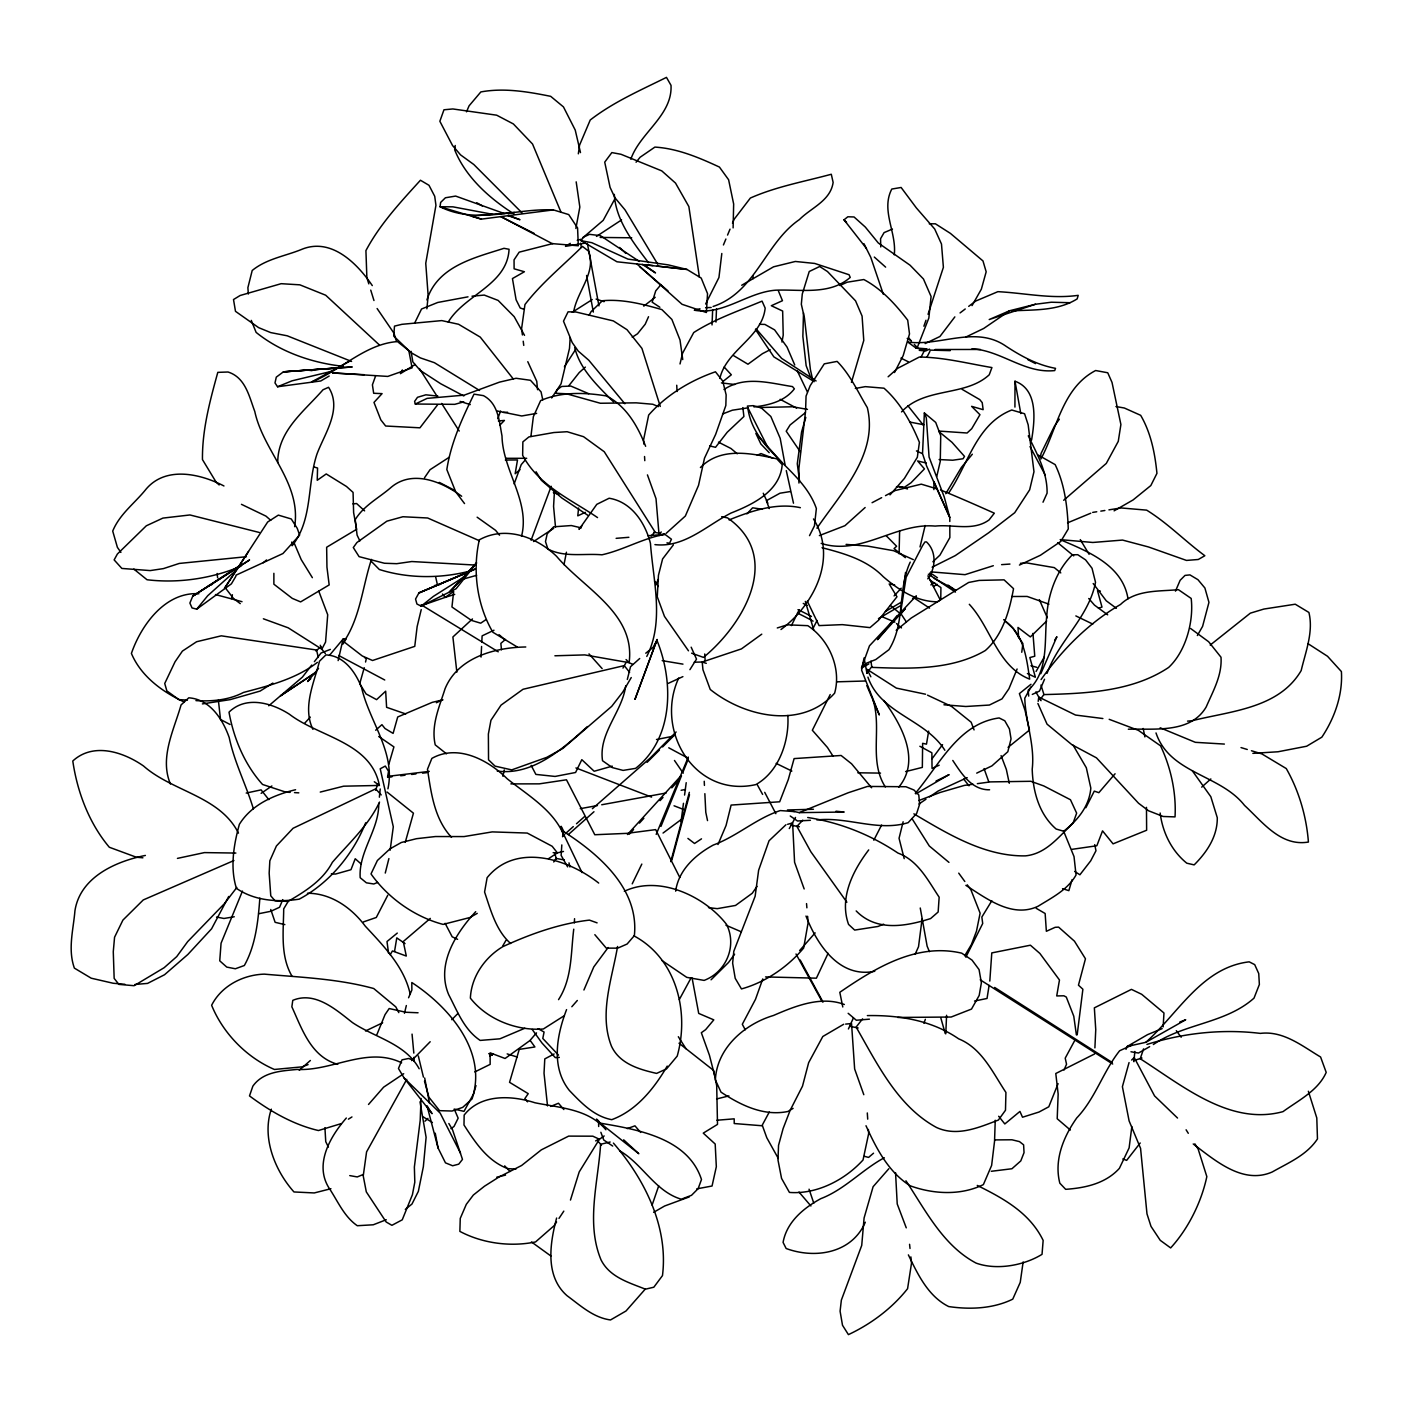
<?xml version="1.0" encoding="UTF-8"?>
<svg xmlns="http://www.w3.org/2000/svg" width="1412" height="1412" viewBox="0 0 1412 1412"><rect width="100%" height="100%" fill="white"/><g stroke="black" fill="none" stroke-linecap="round" stroke-linejoin="round"><path stroke-width="1.5" d="M273.875 573.307L273.875 584.197L292.284 598.388L300.615 601.9L329.172 584.921L326.949 567.165L326.649 547.238L356.618 529.306L353.618 512.609L353.071 492.4L346.469 486.469L326.225 473.955L317.241 480.274L317.559 468.025L313.693 466.913M1014.928 407.097L1014.999 381.222C1038.314 389.641 1034.837 420.352 1031.572 440.085M1146.473 807.364L1146.632 830.238L1113.062 843.846L1102.543 830.874L1096.842 845.753L1071.902 849.353M933.879 489.629L933.95 481.651L949.782 517.463L949.799 521.487M940.78 598.335L940.922 587.568L930.226 580.279M899.091 553.822L899.62 530.983M733.11 227.897L733.658 204.016L728.61 179.748L719.432 167.075C699.046 157.614 677.583 148.472 654.903 147.095L640.095 157.261L636.071 162.239M866.968 673.312L864.073 657.957L861.602 670.153L879.323 714.966L866.844 685.632M803.499 312.846L802.863 336.444L806.146 365.637L810.629 377.375M995.248 1120.263L994.542 1141.302L991.63 1165.429L983.387 1184.597C960.795 1195.717 933.456 1194.217 910.211 1185.815C888.483 1172.119 876.322 1148.45 865.997 1125.735M421.023 1098.465L420.211 1120.316L414.369 1167.053L414.81 1182.144L412.428 1194.676L402.243 1219.827L391.901 1225.316L386.182 1222.015L366.308 1191.887L363.237 1175.931L366.573 1151.892L406.762 1079.35M712.036 324.936L712.654 309.705M715.972 322.077L716.502 309.034M1094.9 1047.88L1095.747 1029.666L1094.353 1007.85L1131.436 989.371L1141.69 994.295L1163.965 1012.986L1163.153 1026.912M481.051 657.074L481.58 646.467M481.792 642.231L482.11 635.859L493.988 630.211M574.349 922.918L574.56 918.683M554.422 491.711L553.575 506.396L555.516 527.153M570.183 337.556L569.495 348.411L561.076 383.764L551.686 397.955M561.817 844.923L561.129 855.39L567.624 866.862M924.366 412.939L922.53 453.623L926.607 465.978L949.782 517.463L944.204 496.918L929.078 457.064L926.325 417.864L924.366 412.939L935.715 422.435L940.727 435.726L940.268 461.353L936.809 476.303M1077.179 1034.855L1082.88 989.23L1078.468 985.17L1085.457 958.783L1074.461 941.186L1058.594 927.119L1055.152 927.313L1046.363 931.285L1045.145 913.511L1036.179 908.287M387.929 788.849C395.731 752.367 369.326 721.603 361.578 687.538C355.542 672.13 344.016 655.521 325.89 654.921L319.483 661.222C313.993 683.073 302.274 707.359 312.935 729.333M1133.889 1061.718L1134.824 1051.463M922.071 919.036L918.524 946.711L915.117 954.318M426.865 308.804L428.171 295.867L425.753 263.285L435.937 205.305L434.719 196.286L428.983 185.29L420.441 180.242C400.567 202.11 379.952 224.19 365.92 250.612L366.873 277.617L368.797 283.865M378.734 803.357C379.246 829.709 358.454 851.401 360.184 877.717L366.396 882.818L373.792 883.983L377.586 882.465M379.369 797.198L380.216 788.973M578.602 508.02L577.773 515.857L585.362 512.309M573.749 929.184C570.73 953.224 572.301 978.357 558.552 999.643M721.814 253.489L718.937 277.529L705.629 304.004M530.912 436.467L533.365 416.646L540.637 400.602C561.093 391.671 584.603 392.395 606.26 395.925C626.222 405.791 637.8 426.265 645.637 446.298M916.229 595.846L869.474 645.813L861.444 668.088L866.58 663.146L875.775 659.545L888.942 649.697C905.586 623.186 897.361 589.51 910.228 562.117M904.086 584.074L905.533 572.442M1131.859 1126.547L1129.106 1147.921L1119.398 1168.342C1105.561 1183.591 1085.316 1187.933 1065.672 1189.328L1059.83 1183.185C1053.864 1159.976 1063.501 1136.731 1076.756 1117.933C1095.377 1098.342 1103.019 1071.726 1119.61 1050.775L1132.089 1045.039M455.229 145.489L454.664 149.778C465.43 176.906 489.593 198.51 513.88 213.865M683.479 803.304L681.008 821.819M684.573 795.062L686.214 782.689M1021.758 652.273L1022.906 643.607L1013.269 628.552L1003.703 619.621M900.238 614.961L906.151 577.279L922.46 545.791L924.948 541.943L926.484 541.908C936.756 551.58 935.891 568.083 927.772 578.832M1038.191 701.34L1038.773 697.069L1035.896 691.898M578.338 153.82L579.573 145.118L590.234 120.002C613.443 102.017 640.466 90.28 666.464 77.378L671.018 85.338C672.553 115.413 639.918 132.746 630.829 159.238M1023.135 1261.94L1020.241 1282.378L1012.757 1299.146C993.13 1308.765 970.009 1309.701 948.688 1306.559C928.213 1296.357 917.888 1274.524 908.375 1254.88M388.9 858.567L385.264 873.057M390.153 850.2L393.295 826.797L380.216 768.763L385.317 766.063L388.547 771.323L387.594 776.865M945.775 1033.831L946.587 1015.281M989.106 985.417L987.041 998.461L974.545 1001.037M989.812 981.075L991.789 952.906L1030.407 945.21L1039.885 953.453L1059.477 979.999L1056.723 995.937L1063.889 995.795L1066.289 997.048L1073.773 1016.216L1076.385 1034.872M928.672 731.116L926.484 744.142L922.636 743.33L922.336 767.387L905.604 771.605M521.54 536.278C530.418 501.154 502.601 470.496 502.001 435.92C499.16 421.288 498.418 403.55 483.451 395.642L474.026 394.142C462.342 418.023 450.887 442.909 446.827 469.561L455.705 491.853L464.53 503.572M562.576 836.751L563.6 831.05L561.146 826.302L561.764 830.327L582.026 872.598M781.966 342.057L783.219 335.103L782.654 311.046L771.323 305.716L782.46 300.703L778.453 291.031M575.867 228.479L579.838 207.052L576.184 181.848M277.74 462.554C277.705 430.784 304.18 411.386 322.995 389.783L328.572 387.294C342.534 408.968 324.654 433.466 316.976 454.029C306.881 484.228 313.023 519.528 292.16 545.703L291.737 542.049M1028.695 696.098L1028.183 690.239C1049.328 671.23 1043.945 640.624 1046.822 615.102C1048.357 593.393 1056.829 569.989 1072.396 554.792L1077.744 554.704L1085.581 559.876L1092.041 568.277L1095.518 582.291C1088.864 617.168 1058.806 640.677 1047.033 673.347M1040.291 457.559L1041.121 453.305L1054.393 426.248L1059.371 419.152M563.988 564.641L566.441 552.216M502.919 776.3L504.26 769.928M343.028 644.013L346.293 638.577L343.098 639.054L338.139 660.604M365.549 662.016L366.414 658.204L364.508 657.621M617.573 946.481C611.996 979.134 598.688 1014.01 611.52 1046.327C619.815 1063.889 639.195 1069.413 656.615 1073.402L666.57 1068.849L677.213 1056.088C689.638 1011.98 676.507 958.624 633.97 935.874M556.628 1218.026C549.85 1243.442 544.873 1276.272 567.024 1295.687C580.508 1305.571 593.252 1317.608 610.513 1319.955L626.01 1310.989L645.213 1289.156M680.019 363.961L682.561 353.247L693.733 332.544C715.019 318.9 739.005 310.816 762.056 301.127L765.163 308.098C762.233 337.415 726.421 349.911 719.838 378.451M404.467 1013.286L406.338 1005.538M920.024 546.921L925.16 525.511M421.235 609.596L417.14 626.61L414.757 646.361L372.539 660.498L362.302 655.98L344.157 641.966M903.133 821.784L899.056 838.287L904.209 858.655M625.728 685.826C622.145 712.16 598.353 733.287 602.536 760.733L612.278 767.581L623.08 770.405L635.612 768.357C673.506 738.529 673.948 681.961 656.951 640.377L653.103 647.331L645.761 653.209M627.316 679.454L630.511 666.729L639.707 658.504M231.444 598.617L232.415 594.77M670.788 861.638L689.356 792.326M671.812 860.173L689.497 794.727M675.66 891.166C678.519 870.004 695.41 854.807 713.254 845.064C737.046 836.31 756.144 818.448 780.289 810.559L794.356 811.6M1129.053 1062.565L1122.399 1086.693L1129.106 1120.916L1140.561 1148.344L1146.985 1213.861L1151.009 1226.393L1160.258 1240.336L1170.654 1247.926C1188.18 1228.793 1201.365 1202.336 1206.836 1176.62L1198.17 1149.121L1194.87 1143.844M364.243 667.717L359.725 683.708L366.061 693.927L376.58 699.646L385.67 691.192L386.606 707.306L405.738 713.96M475.985 1085.581L473.585 1093.876L464.001 1111.368L454.223 1109.073L458.159 1118.163L454.011 1126.476L450.975 1128.647M271.333 1109.179C261.591 1137.454 274.881 1170.654 293.978 1191.957L314.258 1192.946L330.92 1188.71M388.812 764.298L393.913 746.895L378.716 736.499M405.244 842.364L413.434 813.188L387.047 792.026M805.793 417.44L801.592 431.895L797.286 463.754L799.492 480.874M1072.079 879.676L1068.849 890.654L1062.548 888.677M371.462 559.399C362.284 587.304 360.166 618.668 342.887 643.131M375.698 790.296L377.586 784.207M570.466 1200.059L579.202 1171.925L599.412 1139.255L604.177 1135.954M394.548 951.423L396.772 937.886L405.05 943.604M652.115 1205.054L658.698 1185.903M851.436 382.352L863.773 340.433L862.079 316.076L855.548 300.844L827.467 271.528L819.666 266.497L809.235 271.51L802.281 294.031L801.328 304.268L804.434 317.876L810.4 369.591L812.677 379.704M1040.891 459.006C1057.235 428.524 1062.248 387.912 1095.624 370.526L1107.749 372.768L1112.021 382.423L1120.899 424.518L1118.269 441.356L1106.284 463.436L1063.677 500.272M853.43 1017.911L848.418 1028.96M566.565 1009.615C556.716 1035.19 550.804 1067.331 569.354 1090.452C581.391 1102.966 593.94 1116.31 611.749 1119.681C636.688 1110.414 654.162 1088.423 667.223 1066.095M1143.579 1048.887L1140.225 1058.753C1182.215 1085.475 1229.993 1126.07 1282.996 1111.632C1298.511 1100.336 1318.208 1090.611 1326.203 1072.379L1320.591 1057.006C1302.041 1045.957 1283.332 1030.566 1260.351 1033.39C1222.192 1028.766 1183.556 1033.019 1146.932 1044.421M923.889 326.207L925.972 320.259M928.055 314.311L943.392 267.327L941.486 244.029L934.709 229.026L916.37 207.935L901.121 187.478L891.784 189.049C880.647 210.582 896.832 232.309 894.273 254.848M678.748 677.972C654.25 730.657 695.004 798.292 755.844 784.595C779.124 771.587 789.432 740.912 787.825 715.443M762.762 978.922L755.508 999.308L742.306 1024.282L745.254 1029.789M923.925 1023.294L925.354 1019.305M375.504 376.21L372.415 384.841L373.668 393.277L382.07 393.63L373.986 402.42L380.834 419.893L385.652 426.018L419.946 427.818L437.561 404.856M573.678 311.823C577.014 291.437 596.782 272.269 588.522 251.142L582.432 246.376C563.106 265.562 541.714 282.753 524.964 304.533L521.593 328.696L522.405 334.962M514.127 483.928L521.24 464.619L525.405 459.835M497.73 418.729L500.607 411.033M376.951 1034.466L385.035 1014.628L389.183 1008.539L405.862 1012.263L418.058 1012.775M242.458 891.078L221.066 943.216L219.742 960.831L226.767 967.096L235.363 968.773L244.329 965.508C255.731 945.263 258.184 920.695 259.843 898.138M531.088 540.231L551.192 486.293M688.297 757.079L656.192 834.386M660.94 826.426L681.502 775.77M683.143 771.711L688.068 759.55M723.421 244.964L725.892 239.034M727.551 235.08L730.022 229.15M732.493 223.22L734.152 219.266L750.372 198.033C776.318 186.543 804.222 181.619 831.297 174.258L833.133 182.448C830.433 200.945 811.159 207.688 799.421 219.566C765.004 243.129 755.526 292.531 713.095 306.475M426.918 299.944C437.685 266.109 474.344 257.866 503.978 248.318L509.061 249.271C507.314 284.942 464.583 294.72 448.239 322.06M282.788 899.62L279.558 907.263L270.857 911.287L258.625 913.74M717.984 844.517L726.068 825.455L731.116 805.069L779.671 801.787L788.284 779.6L794.109 758.597L841.111 755.473L851.595 763.821L871.628 787.772M1044.527 679.243L1039.514 691.05L1032.296 694.422M408.562 997.772L411.863 990.024L411.81 982.523C449.104 1006.915 487.934 1051.622 472.014 1098.96L462.695 1107.379L452.017 1111.032L439.573 1110.662L428.877 1097.159L424.5 1081.115M583.915 990.006L593.781 966.92L608.148 947.523M1175.472 591.151L1180.114 580.332L1185.021 575.408L1189.945 574.896L1197.958 579.697L1204.895 587.992L1208.954 602.359L1202.6 626.363L1197.358 635.524M466.507 111.83L469.084 105.829L480.839 91.939C503.996 87.65 527.859 91.727 550.68 96.334L563.459 106.906L575.231 130.063L580.491 152.602M1017.099 669.006L1008.909 688.774L1002.008 698.869L989.388 705.047L965.79 706.494L943.957 704.782M1040.785 673.718L1056.9 636.706L1054.623 640.36M1058.082 1083.657L1048.798 1106.779L1039.003 1112.038L1022.517 1117.227L1019.941 1111.438L1004.814 1123.952L998.672 1116.257M1064.013 1070.049L1066.537 1064.224L1065.213 1058.153L1074.797 1040.397M1125.982 1049.363L1127.235 1046.451L1147.515 1034.661L1162.147 1028.624M648.532 316.712L645.213 324.213L637.518 333.779L632.241 337.221M1043.009 502.213L1047.086 493.159C1047.457 472.349 1037.061 454.011 1028.289 435.831M965.843 957.212L982.699 923.501L981.852 917.059L991.824 900.732M646.784 656.439C664.558 621.368 653.138 580.632 650.455 543.391C645.284 522.881 631.446 501.772 609.137 498.242L596.782 504.349L579.044 529.376M828.103 953.312L816.401 978.181L765.569 976.927M365.673 822.772C353 854.489 329.49 882.941 299.238 899.144C277.988 902.48 254.548 900.856 236.422 888.342C229.927 867.568 233.686 844.905 239.369 824.326C251.495 804.663 273.893 794.921 295.567 789.732M632.223 883.841L641.825 864.073M830.221 694.51L812.341 730.251L827.432 747.442L833.115 756.303M414.563 323.277L421.535 309.016L437.738 302.468L468.007 296.838M679.313 999.555L691.033 977.951M791.391 625.622L799.174 609.878M962.137 389.359L979.769 399.614L982.222 402.632L983.14 409.674L971.615 406.338L979.946 414.704L971.721 428.701L967.096 433.007L939.051 431.084M881.582 825.067L873.816 840.211M1085.846 807.735L1094.282 791.126L1098.854 792.679L1115.074 773.776M809.517 535.642L814.442 525.864L816.365 508.549C802.634 468.678 753.478 451.416 747.795 407.644L747.407 406.074L753.214 405.65L761.28 407.891L770.846 416.505L780.183 438.302L785.019 464.513M1036.073 671.459L1044.386 656.809M813.224 628.005L817.071 620.468M894.484 372.539L903.186 355.612L909.504 333.92L907.704 320.171C895.561 304.374 881.617 288.983 863.826 279.541L847.182 282.206L839.84 285.542M921.065 357.095L925.089 349.293M926.89 357.236L929.908 351.394M402.332 369.944L400.408 373.668L415.181 364.49M387.77 895.243L376.298 917.465L363.431 921.912M795.485 817.424L789.273 828.562M655.645 584.568L658.451 579.22M228.709 896.479L211.588 928.796L187.849 954.477L164.533 974.739L147.554 983.405L134.987 984.464M769.293 1112.021L762.233 1125.17L766.804 1137.772L778.347 1158.546M379.546 802.069C368.514 825.49 349.029 843.052 332.349 862.344C322.854 880.47 305.133 891.431 288.013 901.438L275.005 900.785L270.769 895.843L269.162 873.163L269.833 860.826L276.399 846L293.096 828.262L375.627 788.884L381.205 794.921M614.573 199.427L603.206 220.343L582.609 237.94M948.723 492.912C968.438 464.001 976.151 424.006 1011.751 410.01L1024.582 413.751L1028.183 424.871L1033.972 471.732L1029.648 489.823L1014.716 512.715L988.665 532.783L955.236 555.64L932.132 567.2M622.974 668.088L626.081 662.457M1031.025 686.885L1024.777 698.216C1025.5 722.097 1035.049 745.042 1032.207 769.222C1032.896 791.197 1038.932 814.142 1056.141 829.038L1063.677 831.227C1077.515 820.46 1089.358 806.287 1090.823 788.09L1086.322 767.757L1073.085 745.148M589.051 315.317L591.098 311.646L602.394 300.738C622.533 298.885 642.636 304.092 661.857 309.581L671.883 319.447L680.019 340.01L682.737 359.566M972.038 305.61L981.358 289.16L986.176 271.81L982.981 260.938L950.417 233.386L935.397 223.802L929.272 223.82M502.743 945.952L505.955 940.392M248.512 551.545L224.473 588.38L267.662 522.016L278.34 515.115L291.26 518.963L297.244 528.353L299.644 535.095L282.947 553.539L235.963 575.196M631.252 677.548L622.78 692.057L611.696 706.371L562.77 748.501L546.779 757.344L511.726 769.893L495.065 766.134L488.534 759.815L488.375 734.028L490.952 720.261L501.048 705.117L523.04 689.268L624.245 665.617L629.628 672.359M235.875 576.272L231.409 583.827L196.727 609.154L192.05 607.954L189.879 603.065L192.756 596.164L249.483 560.017L192.756 596.164L239.934 565.418M945.74 493.723L961.378 467.443L972.338 454.205M964.678 955.818L971.421 944.522L976.486 931.179L980.122 913.176L970.927 889.842L967.255 884.83M288.63 900.662L283.706 908.851C283.494 931.443 280.088 955.942 292.072 976.327M664.417 533.842L659.104 535.43L661.222 531.936M390.153 954.706L392.448 950.964L406.303 956.048L403.267 941.539L430.307 918.4M689.921 669.659L696.522 659.122L691.174 647.19M553.733 861.973L556.046 858.39L564.359 859.996M564.394 366.838L575.408 349.788M865.309 1222.21C851.877 1253.379 815.13 1259.186 786.149 1248.508L783.078 1242.401C786.696 1222.033 803.499 1208.09 820.76 1198.682C844.729 1189.486 862.026 1169.771 884.3 1157.752M636.759 263.815L682.067 304.304L706.388 312.511L707.536 293.643L701.217 278.093L686.956 269.445L616.973 261.785L581.073 240.658L583.368 237.198L589.545 234.339L600.4 235.663L639.354 261.449M556.575 1222.015L554.157 1225.651L535.536 1241.942C510.35 1247.114 482.375 1243.337 459.871 1231.388L460.259 1218.397L466.313 1204.33L473.355 1195.029L484.475 1186.221L499.001 1177.008L521.628 1165.482L541.343 1149.845L568.648 1136.113L592.828 1136.183L599.412 1139.255L595.599 1140.896M558.993 1218.397L563.812 1211.125M868.715 849.9C852.866 870.692 839.063 897.961 848.559 924.401L854.666 930.084L877.999 926.466L883.63 924.172M424.482 477.803L430.042 469.702L449.316 457.206M587.445 726.527C563.212 748.519 532.642 775.876 497.236 771.058M757.044 886.383L752.225 893.284L735.528 905.445L717.243 908.657L708.489 907.616M898.756 787.19C921.224 760.009 901.244 724.603 883.824 700.44M1040.079 699.717L1043.874 694.545M734.593 954.247L728.539 962.454L711.048 979.804M932.061 758.721L942.563 744.653M866.686 673.365L871.751 666.658M954.847 316.888L939.933 336.497L925.16 343.575M236.863 887.442L224.243 903.839L187.672 941.627L176.729 956.612L164.127 967.714L134.087 985.7L118.89 984.393L114.16 978.392L113.278 951.688L114.566 937.233L122.915 920.094L143.265 899.938L233.915 860.543M673.4 544.856L662.599 558.94L658.451 575.337L657.268 596.817L664.47 616.391L688.474 650.808M1041.068 679.578C1062.283 649.538 1088.617 623.063 1120.528 604.46C1136.007 589.528 1158.581 591.54 1178.402 589.669L1191.181 598.441C1193.881 621.227 1185.921 651.338 1168.642 667.435C1132.477 691.633 1086.252 693.521 1043.962 694.58L1040.962 685.085M346.328 1118.022C330.39 1136.325 314.329 1163.717 328.608 1187.368C337.644 1200.641 343.663 1216.226 357.289 1225.722L373.262 1224.786L386.253 1219.739M311.734 665.07L302.415 677.107L268.757 705.788M314.399 661.646L321.053 653.032L330.355 649.396M862.591 1018.829L856.131 1027.089C877.381 1064.013 897.714 1106.514 936.615 1127.535C957.336 1136.942 978.781 1127.517 998.39 1120.051L1005.485 1110.256L1005.926 1092.447C992.724 1072.661 982.028 1048.339 958.642 1038.826C931.849 1020.346 899.285 1015.034 867.356 1015.599M815.148 932.891L799.598 950.611M569.054 385.458L579.202 372.591L585.362 367.085M476.444 563.282L456.129 588.716L421.147 606.136L416.928 604.018L415.552 599.041L418.94 592.916L475.279 569.036L418.94 592.916L466.207 572.937M816.948 528.194C841.128 492.859 878.582 453.87 867.321 407.627C857.878 391.901 850.148 374.462 837.122 361.401L824.273 363.855L810.188 385.67L806.058 396.101L805.564 411.28L798.927 468.113L798.945 483.045M1140.208 1142.996L1126.635 1160.382L1122.84 1158.934M196.727 609.154L207.74 595.705L237.534 568.965M899.797 615.279L905.374 608.466L877.452 639.671L897.149 615.738M318.53 668.458L307.604 681.519L310.764 678.713M329.455 655.38L343.098 639.054M915.258 793.385C939.386 764.986 958.324 723.421 999.149 717.949L1004.779 720.773L1009.421 728.927L1011.045 738.882L1007.815 751.749L991.912 765.886L976.716 773.123M660.975 284.624L655.733 290.872L652.168 302.168L659.881 307.269M475.703 911.675C455.67 933.367 435.92 964.572 448.698 994.683C457.382 1011.186 464.018 1029.613 480.186 1040.415L499.919 1038.808L524.823 1028.254M536.507 1032.878L529.906 1040.573L505.072 1058.488L490.105 1052.822L490.158 1064.366L474.785 1071.937M368.514 1104.466L383.623 1087.169L403.691 1073.72M888.836 1168.73L873.11 1186.698L864.091 1217.991L861.726 1245.419L841.358 1300.117L840.087 1311.166L842.505 1325.268L848.418 1334.622C870.869 1324.121 891.996 1308.412 907.581 1288.679L911.517 1263.175L910.881 1256.892M890.019 494.871L904.386 478.456L917.341 457.259L919.406 442.362C911.164 422.435 900.362 402.632 884 388.194L865.327 386.641L855.337 388.441M571.825 1006.738L577.314 1000.473M464.195 576.855L476.603 562.823L449.369 592.016L464.195 576.855L433.431 596.358L421.147 606.136M627.457 834.527L680.884 775.947M629.152 834.315L633.564 829.515M639.442 823.108L643.854 818.289M660.039 800.657L662.987 797.462M671.812 787.843L679.154 779.83M894.096 595.899L901.227 588.204M304.851 722.997L310.322 717.12M746.93 513.88L752.614 507.808L762.374 509.255M802.775 820.178L796.897 826.373L810.841 851.754L846.882 902.215M579.202 528.706L582.044 525.741M651.073 536.013L655.027 531.971L604.265 451.752L583.562 436.696L567.13 431.719L553.857 432.531L528.9 436.926L522.864 441.885L522.652 455.352C538.766 485.746 570.519 499.124 597.541 517.586M499.883 425.083L504.437 420.423L498.383 420.97M411.651 1060.624L430.183 1041.738M451.787 1019.711L457.965 1013.41M1210.843 778.947L1201.7 787.137M676.119 731.963L649.838 758.385L592.405 808.688M647.084 762.356L659.457 750.037M662.563 746.948L674.936 734.628M1131.63 1060.041L1134.207 1057.517L1154.557 1095.906L1177.537 1118.039M780.977 629.523C814.336 604.495 837.881 557.811 813.488 518.945M1046.645 621.051L1030.372 636.918L1017.999 627.457L1018.599 637.783M424.977 1121.199L427.942 1118.375M932.891 561.764L939.968 555.092L949.852 537.601L949.817 525.511M785.954 824.749L769.046 840.758L758.632 870.216L755.138 896.267L733.799 951.282L732.634 963.161L735.211 978.322L741.459 988.929C765.269 982.328 787.631 967.132 803.657 948.017L808.141 922.601L807.611 916.264M1210.208 645.072L1250.344 613.161L1263.917 609.049L1295.245 604.212L1308.906 612.455C1313.654 631.782 1305.606 651.744 1301.176 670.576C1278.831 708.647 1230.311 711.066 1191.869 720.791L1187.545 721.126M472.455 618.933L452.899 636.971L456.853 672.13M1127.235 1046.451L1145.82 1042.321C1178.332 1013.392 1201.841 967.396 1249.196 961.837L1254.703 964.625L1258.745 973.574L1259.363 984.499L1254.015 998.125C1225.598 1023.523 1184.28 1023.329 1153.357 1044.527M666.199 533.312L685.35 516.033L698.534 485.357L704.482 458.229L715.672 434.314L725.839 405.491L726.139 394.848L722.75 381.063L715.46 371.797C690.521 380.41 666.358 394.954 648.673 415.04L643.554 439.944L643.801 444.092M865.132 507.526L844.941 525.688L819.366 535.589M888.13 376.792L897.608 368.338L919.336 357.042C944.028 357.289 967.873 363.537 991.93 367.561L989.23 374.798C965.155 396.931 924.878 386.729 901.527 411.916M565.294 833.751L573.29 826.602M576.502 823.743L584.515 816.613M568.348 834.58L593.975 811.741M643.766 306.139L655.186 297.297M375.68 730.233L381.928 724.674L384.982 728.504L393.101 733.393L397.707 716.978L432.248 702.346L442.962 699.822M299.256 1070.261L310.375 1060.483M722.997 381.487L731.328 374.798L724.162 367.032M263.214 562.788L266.533 559.946M505.496 639.389L500.854 643.378L501.489 649.82M873.534 1153.198L868.574 1157.416L864.32 1156.287M519.969 469.737L515.168 473.726L517.498 459.959L505.355 460.047M805.422 412.639L790.085 424.977L786.219 431.19L800.428 451.999M896.196 630.387L911.199 618.05L968.65 582.468L979.169 580.42L1004.073 579.855L1013.534 588.663C1009.492 610.672 1002.802 635.188 985.329 650.526C951.564 670.312 909.84 668.794 871.875 667.382L870.922 661.151M315.847 650.932L320.859 646.872M1008.08 747.372L1029.436 730.075L1025.094 710.607L1019.393 693.61L1030.989 684.273M397.284 933.085L386.994 941.539L388.565 953.224M405.315 1209.396L411.969 1204.048L418.358 1191.357L423.353 1166.683L426.106 1137.313L419.999 1101.801M866.421 248.441L844.005 219.831L847.835 216.777L854.048 216.971L865.309 227.067L878.282 242.97L910.052 265.209L923.448 278.976L931.09 296.502L928.849 318.018L917.306 347.476L914.288 344.44M572.284 312.246L592.246 299.573M960.054 312.935L965.243 308.981M968.703 306.351L975.621 301.091L997.878 291.666C1024.83 293.061 1051.252 299.15 1078.221 295.337L1077.162 298.903C1057.359 311.187 1034.113 309.616 1011.892 310.887M663.04 833.045L682.314 818.695M761.774 634.164L741.424 648.902L702.205 662.016L694.245 662.193M533.542 541.537L553.663 528.353M700.423 467.531C720.95 446.598 751.413 453.34 776.794 458.829L782.195 464.672C780.183 491.252 752.878 504.384 731.063 513.033C706.635 525.458 684.379 547.962 654.939 544.626M621.58 219.919L596.446 236.404M741.706 285.259L773.564 266.815L795.344 261.467L814.724 263.444L849.071 274.74L850.236 277.405C829.656 295.355 800.816 289.178 775.876 290.184C747.336 292.178 723.562 315.494 694.316 310.216L699.964 308.769M261.132 793.35L271.881 785.972M1070.014 302.715L1051.322 302.221L1035.455 304.251L1009.668 310.728L983.705 328.466L965.861 337.044M918.894 804.028L925.937 799.263M929.467 796.897L938.274 790.949L967.185 777.641M489.77 1056.123L493.247 1053.793M316.111 672.024L280.494 695.869L316.517 672.059M485.869 619.709L480.698 623.186L471.432 620.397L451.946 607.001L453.658 591.416L445.204 597.364L422.259 605.342M701.499 838.834L694.545 843.476L687.909 838.41M548.438 858.743L557.387 852.866L563.494 851.454M317.382 662.369C295.902 678.995 269.268 685.632 243.499 692.445C228.815 700.052 212.206 701.587 195.933 700.617M563.6 1016.128L543.355 1028.995C516.457 1031.06 487.069 1019.393 470.373 998.143C471.326 976.804 484.704 957.53 502.743 946.693C530.188 934.091 559.276 923.607 589.422 920.112L597.1 922.866M570.289 243.341L565.506 246.359L585.115 243.111M272.869 683.073L260.126 691.068L230.191 699.628L202.393 703.9M624.333 891.307C658.822 874.822 704.341 895.808 726.545 924.401C737.293 945.863 726.315 971.986 704.111 980.405L686.744 977.351L662.034 960.584M348.411 1119.169L351.959 1116.945M437.861 396.119L425.877 394.813L417.493 397.301L414.599 401.414L415.305 404.026L427.095 398.378L464.23 395.131L499.53 382.123L516.068 378.275L530.453 380.287L541.061 391.901L542.773 399.878M350.335 360.872L311.505 382.017C340.945 370.474 365.02 343.946 397.443 341.58L408.827 350.67L412.092 367.844L387.788 376.422L332.491 372.945L364.172 374.709M793.103 1108.385L787.878 1111.491C763.61 1116.504 740.7 1105.155 721.002 1092.147L715.372 1079.915C716.855 1048.039 744.53 1024.124 773.476 1015.475C795.185 1006.085 820.901 995.672 844.341 1004.479M329.208 376.033L320.771 380.975L277.564 386.747L274.987 382.934L276.293 377.128L283.424 371.833L351.959 366.979L283.424 371.833L339.18 367.826M885.395 611.467L902.444 601.512M930.861 584.921L934.656 582.697M878.458 618.615L901.191 605.342M912.558 598.706L916.353 596.482M933.403 586.527L937.18 584.321M843.705 1024.265L822.808 1036.496L808.652 1062.671L802.493 1086.181L790.155 1110.309L783.113 1128.576L778.542 1145.326L777.977 1159.993L781.56 1178.402L789.432 1192.416C816.63 1194.552 844.87 1180.008 863.032 1159.976L868.662 1133.607L868.38 1129.476M915.806 793.879L949.111 774.623L936.032 781.065M653.632 1212.326L664.611 1206.007L689.285 1196.917M1114.086 510.844L1133.095 499.936L1150.833 485.552L1156.94 473.373C1154.981 453.393 1150.921 432.831 1140.667 415.322L1124.358 408.015L1115.939 406.532M1149.65 1046.663L1138.496 1053.034L1130.977 1051.763M477.238 913.37L469.914 917.518L443.103 924.401C414.422 916.812 387.982 897.908 371.003 873.922L377.392 860.49L390.03 848.841L401.326 842.487L416.469 838.693L435.443 836.539L464.018 836.575L492.223 831.897L527.241 833.062L552.163 846.265L557.387 852.866L553.151 852.689M1145.82 1042.321L1185.709 1019.764L1179.814 1021.988M863.297 667.046L868.892 663.887M872.069 502.707L881.653 497.659M885.5 495.63L895.084 490.564L921.277 484.157L936.65 488.781M554.122 1053.987L544.785 1058.894L544.026 1073.244L547.521 1105.896M770.14 349.717L762.48 353.653L747.972 364.225L733.569 355.612M1094.618 1053.952L1055.788 1073.508L1058.153 1094.071L1057.2 1118.745L1070.367 1130.041M436.379 702.77L442.009 700.034M365.514 1030.989L382.67 1022.765M929.555 349.117L925.601 350.988L919.247 350.335M1019.429 565.065L1040.432 555.251L1060.765 541.449L1068.266 528.953C1067.472 507.102 1064.754 484.51 1055.152 464.601L1038.12 455.017M668.053 683.461L682.896 676.63M757.291 455.264L760.98 453.57L772.752 458.106M939.156 765.198L932.044 768.463L931.867 752.79L919.865 746.277M1009.668 310.728L989.212 319.536L1035.455 304.251M892.455 229.062L884.088 232.609L880.558 238.716L880.753 246.959M277.564 386.747L292.002 380.834L331.767 371.285M1067.543 522.846L1090.752 513.209M723.968 389.5C745.148 375.433 769.734 383.111 792.503 386.588L794.374 388.847C784.772 401.343 768.887 405.244 753.955 406.938M363.149 1174.519L357.271 1176.937L349.752 1175.596M729.086 519.934C751.272 510.897 776.335 502.478 800.375 507.685M550.574 1106.426L558.481 1103.249L563.865 1109.55M240.887 566.247C211.747 578.585 178.441 583.491 147.042 579.75L133.84 569.089M722.573 413.981L732.351 410.204L748.148 407.821M505.549 1175.102L496.812 1177.167M918.841 800.516L940.233 792.432L964.308 785.425L973.009 784.26M308.063 1064.613L302.133 1066.854L274.422 1069.466C246.535 1057.482 222.955 1033.178 211.624 1005.273C221.419 985.876 243.005 974.774 264.291 974.139C300.95 977.351 338.05 978.745 373.721 988.524L395.784 1006.862L398.819 1012.633M208.588 585.733L212.488 584.268M627.263 1128.612L634.959 1125.841L640.642 1132.459M813.436 809.252L787.455 809.976L799.227 812.641L848.259 792.732L867.497 786.431L905.922 786.731L913.988 790.032L918.788 794.991L919.636 804.187L916.653 813.471L908.181 822.649C877.999 831.933 847.447 816.507 816.895 819.966M246.2 793.067L261.079 789.873L268.827 799.633M993.324 565.718L965.014 574.666L930.79 571.86M777.288 627.952L787.384 624.81L807.805 625.675C829.003 639.548 841.658 668.458 834.616 693.168C801.698 729.969 744.336 716.837 710.236 689.462L702.947 669.694L702.205 662.016L706.282 663.322M454.717 594.417L445.133 597.382L442.468 594.028M341.298 1123.599L318.441 1130.535C293.166 1124.64 270.01 1111.173 249.5 1095.906L252.854 1086.163C263.02 1071.743 281.235 1070.984 297.155 1069.431C332.367 1071.302 367.226 1046.027 401.626 1062.812M1133.571 1060.588L1142.008 1058.047M1098.448 608.166L1101.995 607.107L1097.477 590.64L1100.389 591.116M462.642 579.238L476.603 575.337M463.789 401.855L454.735 404.344L415.305 404.026M787.614 824.308L792.609 822.967L794.585 862.308L804.169 888.96M577.243 240.305L581.02 239.299M145.383 855.443C115.519 861.408 80.131 877.205 74.942 910.758C73.336 929.926 67.67 949.288 74.377 968.12L91.215 978.198L113.136 983.246L124.909 984.305M320.242 792.079L343.628 786.184L379.387 785.443C370.968 742.077 319.5 737.293 289.442 714.26C271.775 702.858 245.935 695.445 229.009 712.16C233.651 738.211 244.558 764.563 262.561 784.472L285.877 792.15L290.184 792.379M612.261 766.134L594.17 771.252L581.815 759.674L575.584 772.488L555.092 776.441L535.872 774.411L531.124 765.339M716.608 1098.96L728.91 1095.906M610.16 1142.008L600.612 1144.285C598.158 1182.497 585.786 1223.216 601.053 1259.91C609.737 1277.225 628.817 1282.502 645.408 1289.174L653.827 1287.214L662.475 1275.601C668.564 1226.904 644.596 1179.055 613.408 1143.102M552.975 243.535L519.175 252.166L514.056 259.861L514.109 268.81L524.399 271.739L512.45 278.57L516.086 299.75L520.216 307.993L524.046 309.334M470.408 570.925C440.95 578.655 408.421 578.708 379.334 569.495L371.021 561.076M177.435 858.39L204.405 852.601L235.875 853.06M666.941 542.861L669.588 543.196L671.441 539.243L664.946 534.354C643.042 538.113 623.61 549.992 601.953 554.81C584.056 553.239 564.482 557.687 547.909 549.039L545.491 541.608L547.185 533.842L553.645 526.817L571.348 525.546L581.303 527.876M434.49 585.556L440.544 584.286M656.492 739.517L673.506 736.146M696.751 1188.869L712.054 1186.009L716.325 1166.718L715.196 1144.038L703.264 1133.13L717.508 1124.393L716.696 1085.722L713.607 1070.437L679.013 1043.221M580.261 808.67L597.435 805.546M601.724 804.752L666.111 793.014M681.131 790.279L685.438 789.502M926.837 348.746L922.618 349.488L915.929 347.987L907.739 342.039C940.692 346.54 975.886 324.884 1006.403 346.505C1021.617 356.424 1037.485 365.055 1055.523 368.338L1054.693 370.579C1024.53 373.809 1001.284 350.458 971.986 348.782M536.648 413.381L521.734 415.975L497.165 410.98M234.268 916.759L223.961 918.471L216.53 917.041M790.385 491.535L779.971 493.212L766.398 500.678L769.275 508.585M1092.694 512.397L1096.753 511.762M1100.813 511.126L1104.872 510.491M1108.932 509.856L1121.11 507.949L1146.65 510.138C1167.83 523.234 1185.003 541.096 1204.842 555.728L1198.294 559.487L1186.486 560.423L1148.468 546.956L1122.54 540.072L1092.817 542.473L1060.2 539.613M534.265 233.492L500.995 216.689L552.216 243.623L578.302 245.776L577.579 227.95L568.736 214.589L553.363 209.894L481.386 219.125L440.05 206.752L440.65 202.41L445.415 197.768L455.635 196.074L504.278 213.547M977.351 783.66L990.394 781.895L1030.848 781.295L1043.803 785.954L1070.455 799.739L1076.65 813.153L1073.067 823.108C1059 836.416 1046.31 853.819 1025.465 855.866C984.746 856.59 947.893 833.945 913.882 813.841M246.394 556.716L179.253 563.441L163.421 568.612L150.201 570.589L121.856 568.436L114.143 559.893L117.372 554.033L146.319 525.793L162.909 518.098L189.949 514.956L259.261 532.465M991.295 1171.289L1011.927 1168.748L1020.788 1160.911L1024.035 1152.651L1023.612 1144.85L1019.464 1141.602L1011.963 1139.784L995.231 1139.908M493 214.377L452.917 206.84L440.05 206.752C476.215 224.843 515.362 208.129 553.363 209.894M387.788 776.353L429.248 771.393M387.594 777.324L391.954 776.812M400.673 775.77L405.05 775.241M411.598 774.464L415.958 773.935M422.506 773.158L426.865 772.646M352.912 503.89L356.583 503.519L364.614 510.879M472.014 296.202L484.245 295.073L498.136 300.421L514.197 316.676L524.523 335.35M716.925 1120.245L734.187 1118.833L734.222 1123.528L762.445 1125.788M845.664 1024.088L851.542 1023.559L854.648 1068.99L863.809 1094.706M514.497 212.471L471.432 216.124L481.386 219.125M869.439 1019.164L856.343 1020.258L848.153 1013.304M616.126 538.343L628.87 537.301M647.967 535.73L664.946 534.354M525.776 646.978C494.818 647.455 457.841 657.427 445.045 688.774C439.326 707.024 430.819 725.362 435.231 744.865L446.457 753.814M1001.602 564.641L1009.951 564.059M1020.399 563.317L1026.665 562.894L1054.305 567.624L1060.783 572.901M1252.85 753.355L1278.036 751.766L1306.665 746.224L1321.844 737.17C1334.605 718.073 1342.865 694.722 1341.4 671.565L1327.509 656.262L1307.936 643.625M559.328 1057.376L555.304 1057.623L541.961 1042.974L532.2 1029.454M631.729 237.798L600.153 237.428M810.417 820.301L797.462 820.99L790.243 815.995M503.36 412.445L507.561 412.233M705.594 307.71L711.189 307.481M759.921 407.503L792.52 406.762L807.47 409.374M554.898 655.786L584.797 654.903L629.117 662.669L632.594 664.275M837.051 681.819L865.238 681.008M874.769 971.279C839.293 978.516 817.177 944.681 805.987 916.035M526.694 458.3L505.708 458.318M799.227 812.641L844.147 812.041L835.992 811.229M980.422 349.47L935.062 349.505M1011.786 596.499L1027.142 596.446L1048.939 604.159M510.879 783.889L539.296 783.854L566.477 779.795L594.787 834.739L626.875 833.362L655.662 829.621L679.79 877.487M1128.329 729.21C1154.787 728.468 1190.528 733.658 1206.201 706.935C1213.12 690.927 1222.21 675.307 1221.009 657.233L1208.654 641.754L1190.581 628.464M880.541 773.105L857.825 772.788M897.803 1017.452L951.176 1017.028L971.509 1009.068L979.187 995.46L981.375 982.84L979.063 969.585L972.021 960.107L961.731 953.171C916.529 942.581 875.44 967.891 839.805 992.301L842.787 1006.985M475.879 565.1L411.757 561.535L396.719 563.688L384.417 563.247L359.089 556.646L353.3 547.556L356.918 542.526L386.888 521.169L402.914 516.739L427.659 517.992L479.392 540.725M759.515 324.301L764.898 324.425L774.606 329.878L787.049 347.087L794.727 364.949M929.978 350.123L950.188 350.635M331.343 873.904L335.509 874.063L350.97 869.704L355.224 858.743L361.031 863.897M198.88 593.746C165.363 591.628 141.165 625.057 131.404 653.421C140.988 676.224 162.168 691.756 184.019 701.923M215.471 594.558L242.017 601.688M939.104 459.553L952.747 460.224L963.037 458.759L964.502 456.394L951.988 442.309L938.715 431.419M294.49 792.609L298.797 792.856M187.425 700.123L178.9 699.628L166.863 690.909L164.727 683.479L175.035 661.804L182.413 651.091L196.603 641.736L221.296 635.824L316.57 650.032L318.282 657.48M1224.38 744.071L1195.346 742.324L1160.17 727.78M515.909 1169.118L507.738 1168.624C487.317 1160.946 475.297 1142.467 463.983 1124.993L464.16 1115.074C480.786 1093.735 511.638 1095.271 534.971 1102.772C559.558 1107.785 588.698 1108.949 605.889 1129.759M896.496 486.681L904.545 487.193L910.952 482.833L924.454 468.89L917.641 460.965L926.36 463.048M846.088 544.397L867.533 546.091L893.602 550.698L913.317 559.646M915.929 347.987L926.554 348.835M142.912 857.808L136.364 857.225L109.324 847.253C88.991 823.125 77.254 791.761 72.789 760.997C93.316 742.059 123.303 751.908 143.512 765.975C172.67 791.761 219.954 796.033 238.469 833.151M307.445 893.249C331.026 893.196 351.641 907.81 365.249 926.131C383.534 945.828 404.361 967.043 410.168 994.048M343.487 366.343C312.511 363.096 280.441 352.1 256.119 332.385L251.283 320.383M989.6 789.785C971.668 790.155 961.519 773.564 952.782 760.45M646.537 264.821L652.926 265.562M657.18 266.038L686.956 269.445L668.388 264.909L627.899 259.084L591.857 242.705L581.073 240.658M303.933 369.679L312.052 370.65M721.426 382.881L734.752 384.523M1102.878 718.532L1075.538 715.054L1038.773 697.069L1041.068 700.67M821.184 543.391C861.055 556.152 895.737 522.44 935.203 526.094C953.188 524.134 973.08 531.494 989.035 519.951L994.33 513.191C976.504 505.214 958.66 497.359 940.498 489.946M894.643 584.886L889.189 583.986L896.973 596.764L878.511 620.292L869.986 627.616L842.311 624.633L819.084 625.604L807.311 601.177M662.193 660.657L682.967 664.134M791.055 825.208L799.368 826.726M653.897 532.218L660.375 533.418M910.122 422.117L923.836 424.765M721.656 516.721L727.551 517.886C783.113 556.787 743.789 624.21 703.476 657.392L691.615 653.191M598.688 1126.511L598.547 1120.916L596.482 1119.134L600.347 1123.175C638.03 1129.565 688.121 1138.16 701.482 1179.532L698.128 1188.675L691.509 1195.311L681.272 1199.212C655.15 1191.428 642.619 1164.159 619.868 1150.904M849.759 1026.259L858.161 1028.007M925.548 694.227L896.391 688.121L867.056 669.323L870.851 676.789M807.717 817.495C840.034 822.543 870.798 834.81 897.944 853.06C918.047 860.473 928.002 880.435 939.156 897.202L938.15 912.011L930.596 918.577C905.816 926.378 876.552 931.885 856.184 910.934M709.636 445.91L715.531 447.304L727.215 432.248L743.912 416.505L742.836 407.591M284.853 924.613L275.111 922.318L270.769 909.487M1030.972 665.74L1036.761 667.311M899.232 486.505L907.51 488.94M1241.024 747.583L1247.273 749.49M1251.438 750.743L1261.869 753.902L1286.261 768.552C1299.022 790.914 1306.488 816.807 1308.412 842.046C1280.666 846.776 1262.487 821.925 1244.519 805.405C1220.25 774.376 1169.701 773.794 1156.004 732.934M553.363 492.682L558.852 494.377M460.1 401.432L470.267 404.591M507.173 1053.899L517.339 1057.076M596.093 299.097L604.089 301.674M822.049 547.697C844.058 553.433 866.721 559.787 883.171 576.625C898.526 589.881 916.423 601.724 937.444 601.794L940.304 599.994L927.931 575.831M507.896 215.63L519.969 219.725L508.196 215.101M351.57 361.437L287.183 335.791L270.733 332.597L258.625 327.637L235.486 311.328L233.51 299.538L240.146 295.496L281.147 283.688L299.873 284.836L325.678 295.214L379.281 344.863M412.004 1059.706L408.58 1058.488L401.979 1059.847L398.466 1068.496L404.114 1078.009L432.054 1113.697L427.006 1105.755L438.073 1148.009L445.468 1162.853L452.652 1165.765L458.741 1164.159L462.483 1159.393L452.511 1129.741L448.839 1123.511M263.373 618.791L288.207 627.828L321.83 649.202L325.342 653.544M1109.197 719.326L1138.337 730.322L1160.54 745.818C1170.989 767.757 1176.355 792.997 1175.031 816.895L1163.17 816.489L1148.521 810.77L1138.531 803.234L1096.471 757.856L1071.973 744.759L1047.051 724.162L1037.891 703.476M1092.764 624.086L1075.838 615.914M575.919 767.934L651.567 797.109M674.053 805.793L684.273 809.729M223.961 485.975C200.257 473.691 165.839 465.801 146.124 489.082C134.899 503.149 119.702 513.968 112.713 531.088L117.39 547.344L120.92 552.392M658.416 406.621L652.785 404.256L636.265 402.844L600.329 403.25L566.512 393.789L555.904 393.277L556.981 389.853L561.623 386.464L570.783 386.058L588.68 393.666M881.67 616.55L894.873 622.127M725.927 925.195L741.123 931.726M1061.312 540.125C1088.67 551.704 1122.787 565.647 1127.994 598.759M488.746 1053.617L492.329 1055.241M916.441 450.922L922.089 453.499M927.543 695.163L951.459 706.371L971.156 722.22L974.068 729.916M1027.407 673.524L1035.331 677.248M457.594 939.333L452.175 936.791L445.115 923.307M241.452 504.331L265.985 516.139L270.733 520.322M337.786 1064.348C311.117 1056.935 302.097 1029.277 291.86 1006.809L292.778 1000.349C315.194 990.977 335.968 1009.704 352.453 1022.57C374.886 1037.679 405.262 1043.415 419.17 1068.743M776.159 763.398L791.85 771.058M977.263 1185.427C1003.544 1198.47 1029.754 1212.82 1043.15 1240.407L1042.038 1254.333C1023.947 1265.523 996.696 1270.5 976.133 1263.122C943.269 1245.772 925.742 1210.719 905.939 1180.785M900.962 358.118L908.216 361.737M718.443 442.132L730.939 448.486L737.276 453.781M1027.83 359.619L1035.508 363.59M439.291 482.392L454.664 490.388M230.068 724.497L220.519 719.485L218.366 700.087M463.842 395.978L440.773 383.782L420.246 370.438L412.834 361.896L411.086 351.323M338.615 655.45L384.752 680.002M780.165 399.314L796.597 408.121M668.741 747.795L688.085 758.191M907.21 338.456L910.705 340.345M934.267 578.39L956.259 590.357M1057.729 542.72L1073.72 555.887M913.352 597.452L929.573 608.113M538.131 1028.677L544.079 1032.031L542.79 1038.455L558.499 1055.135M476.797 202.746L482.375 205.958M814.23 381.664L773.847 356.848L755.455 329.49M517.304 647.031L492.876 632.258C476.85 605.042 472.385 570.324 479.321 539.843C505.214 525.405 536.701 536.948 556.593 556.346C583.95 588.733 635.665 613.267 629.117 662.669L626.063 659.545M421.164 604.777L498.242 651.814M423.441 1117.033L432.39 1122.505M980.228 979.822L1112.691 1064.03M955.447 592.087L928.337 574.19M461.671 496.265C442.274 481.792 412.834 469.455 391.53 486.999C379.246 497.836 363.978 505.267 355.224 519.651L357.095 535.113L359.866 540.92M1074.673 871.451L1079.898 874.787L1090.717 860.826L1095.977 850.73L1094.724 844.641M994.648 987.447L1112.091 1062.424M479.568 390.471L434.402 362.69L420.388 357.907L410.927 352.594L393.754 336.144L394.495 326.119L401.926 324.319L441.779 320.595L458.565 324.266L480.257 337.115L513.244 378.91M642.283 264.344L655.521 272.904L644.755 265.279M965.861 885.359C986.812 898.72 1012.439 918.471 1038.138 906.222C1052.152 897.485 1067.578 889.913 1076.05 874.981L1074.02 856.572L1063.554 830.997M550.909 1256.009L531.459 1241.942M587.71 515.203L561.764 497.942L541.343 480.274L536.048 471.732M612.702 1146.067L603.754 1139.996L600.859 1132.283M932.167 574.119L937.444 577.773M947.981 585.097L953.241 588.751M561.764 830.327C598.053 853.413 639.336 888.289 634.359 935.626L627.105 944.028L617.697 948.158L606.277 948.123L594.84 934.673M598.688 883.065C568.206 858.973 515.892 842.134 487.122 877.682L484.581 892.049C490.705 910.087 495.93 930.473 510.632 943.516M613.567 401.961C598.317 386.429 579.979 369.644 574.772 347.67M477.132 517.198L495.594 530.347L499.53 535.201M374.304 781.736L379.387 785.443M1107.679 614.82L1094.476 605.113L1088.74 598.511M1116.38 608.307L1106.249 600.788L1093.188 583.527M240.269 603.63L233.51 598.476L225.549 588.133M816.101 380.958L781.595 358.348L756.02 328.749M1193.228 1143.985C1215.379 1160.611 1242.913 1184.809 1272.23 1171.978C1288.591 1162.658 1306.665 1155.228 1317.467 1138.937L1316.796 1117.969L1308.359 1091.247M905.357 557.652L894.043 548.597L896.602 546.25L886.348 535.889M600.347 1123.175L638.806 1153.728L623.663 1139.837M890.478 605.501L901.633 614.802L906.222 621.739M948.952 862.379L929.308 846L912.011 818.625M499.036 634.676L505.531 640.218M639.883 266.797L668.017 290.925M896.514 623.574L901.456 627.934M521.946 212.788L473.797 164.498L460.559 154.879L452.528 145.489L439.856 121.273L443.968 109.783L452.828 108.953L496.671 115.184L513.368 123.938L532.553 144.042L560.776 211.641M874.293 257.055L885.624 267.133M219.142 484.969L216.054 482.039L202.463 459.588C202.11 429.813 209.982 400.69 217.801 372.362L228.056 372.009C245.529 377.534 249.147 396.472 254.778 411.457C263.373 451.646 301.638 482.869 294.631 526.676M619.603 247.453L625.834 253.401M844.005 219.831L846.547 222.302M648.479 262.65C633.406 242.899 615.667 220.113 614.308 194.362M404.114 1078.009L440.209 1113.168L460.506 1153.145M1004.779 620.786C1023.947 634.394 1026.612 658.027 1029.683 679.154C997.154 666.287 991.1 627.616 969.303 604.301M769.205 452.687L760.874 443.986L755.861 433.413L781.842 462.395M504.684 1165.871L510.032 1171.466M624.863 403.761L588.804 360.254L578.232 351.076L572.231 342.604L563.494 321.177L568.083 311.823L575.937 311.999L613.337 320.912L627.016 329.702L641.93 348.393L660.269 406.444M1192.31 770.758L1210.825 796.721L1217.285 817.707C1217.497 836.486 1206.925 852.124 1194.164 864.885L1186.786 863.191C1171.501 850.783 1162.57 832.339 1160.152 813.012M798.998 1192.046L810.912 1205.972M597.117 1140.314L601.477 1145.132M588.998 653.897L602.147 668.617M527.558 1101.837L524.823 1098.66L528.229 1093.665L509.555 1082.316L519.245 1049.381L534.919 1046.963L530.188 1040.467M944.84 750.266C925.442 719.202 880.629 713.819 867.921 677.125M907.898 405.721L923.307 425.118M908.798 337.962L911.464 341.263M372.291 285.595C357.289 263.514 331.732 237.763 302.645 248.989C285.683 256.101 266.815 258.537 252.201 270.486L247.894 287.642L248.335 294.031M963.725 779.124L968.985 785.796M1176.302 1030.689L1181.173 1037.238M958.73 873.145L964.82 881.494M654.568 581.215L658.31 586.527M657.692 264.15L625.004 209.841L614.979 197.821L610.09 187.408L604.724 162.151L611.855 152.584L620.998 154.279L661.769 170.887L675.518 183.083L688.862 206.576L699.399 277.158M674.477 760.468L683.214 773.194M451.505 837.334C434.243 818.713 431.225 793.226 427.465 769.275L431.86 758.403C457.77 743.736 488.252 759.991 507.208 778.789C528 795.45 554.281 810.47 564.253 836.363M377.11 308.522L393.948 333.179L396.525 341.439M929.608 573.113L931.496 575.955M678.325 1036.726L686.038 1048.781M419.364 368.514L436.943 396.084M441.638 403.444L459.218 431.031M1186.098 1129.794L1188.286 1133.306M312.37 577.684L301.215 559.611L293.89 542.385M1080.268 539.613L1089.111 554.316M885.324 786.943C868.398 760.538 882.253 728.062 872.898 699.717M747.795 407.644L767.616 447.022M796.015 954L822.19 1001.673M757.344 784.86L762.621 794.409M800.145 959.983L823.019 1002.079M1030.019 446.58L1045.268 475.12M764.722 792.344L775.876 813.683M863.967 243.729L870.763 257.302L883.365 294.367M328.414 1147.091L325.748 1141.69L324.919 1127.641M170.428 783.995C159.362 757.856 173.835 730.216 181.071 704.923L188.784 697.81C210.035 699.293 222.796 719.29 229.221 737.593C234.339 762.286 246.147 784.843 253.383 808.847M797.303 370.897L807.417 391.989M763.257 493.247L767.828 503.166M527.788 361.684L536.754 381.293L537.566 389.712M1047.333 617.785L1039.338 599.641M929.414 951.653L927.119 946.128L920.253 908.004M1014.999 381.222L1020.805 413.575M320.277 645.249L321.83 649.202L325.572 642.054L327.708 614.767L318.724 591.028M1001.09 755.632L1006.35 769.452L1009.28 783.272M906.257 1227.84L897.22 1203.959L895.543 1172.631M647.437 474.891L656.015 498.683L659.104 535.43M984.058 768.587L988.7 781.595M813.789 1203.165L809.058 1189.186M370.738 290.113L373.968 300.527M813.806 630.193L805.317 601.388M1035.155 676.383L1029.842 657.568L1034.767 656.209L1032.949 633.37M554.598 852.689L556.381 859.008M940.816 1017.893L945.21 1033.478M715.001 1076.932L709.424 1055.205L701.34 1032.719L705.629 1029.648L713.801 1019.87L698.711 1013.41L692.092 977.969M418.305 1055.911L423.423 1077.109M568.983 862.856L569.918 866.95M435.708 577.12L437.473 585.045M786.29 470.602L793.491 503.202M707.536 820.601L705.788 812.341L704.853 793.685M1143.19 728.468L1144.885 736.905M435.249 1133.183L438.073 1148.009M424.677 1077.974L429.566 1103.46M587.392 243.429L598.953 305.875M580.597 243.164L581.391 247.471M586.58 275.464L593.34 312.07M412.057 1034.113L413.822 1053.105M523.217 341.21L523.746 345.393M752.878 275.711L753.196 278.623M909.575 1244.307L910.016 1248.49M217.201 573.466L217.589 577.79M806.534 903.609L806.887 907.828M867.303 1112.956L867.709 1119.151M704.729 653.968L705.135 660.534M644.543 456.517L644.79 460.665M704.235 781.26L704.429 785.407M676.736 385.247L677.054 391.53M413.998 1057.27L414.157 1061.418M803.251 603.436A265.121 260.514 -2.5 0 1 807.17 605.324M797.427 613.108A252.148 247.753 -2.5 0 1 813.083 621.156M797.974 609.684A255.519 251.071 -2.5 0 1 811.476 616.462M657.11 639.53L635.029 699.222L657.11 639.53"/></g></svg>
